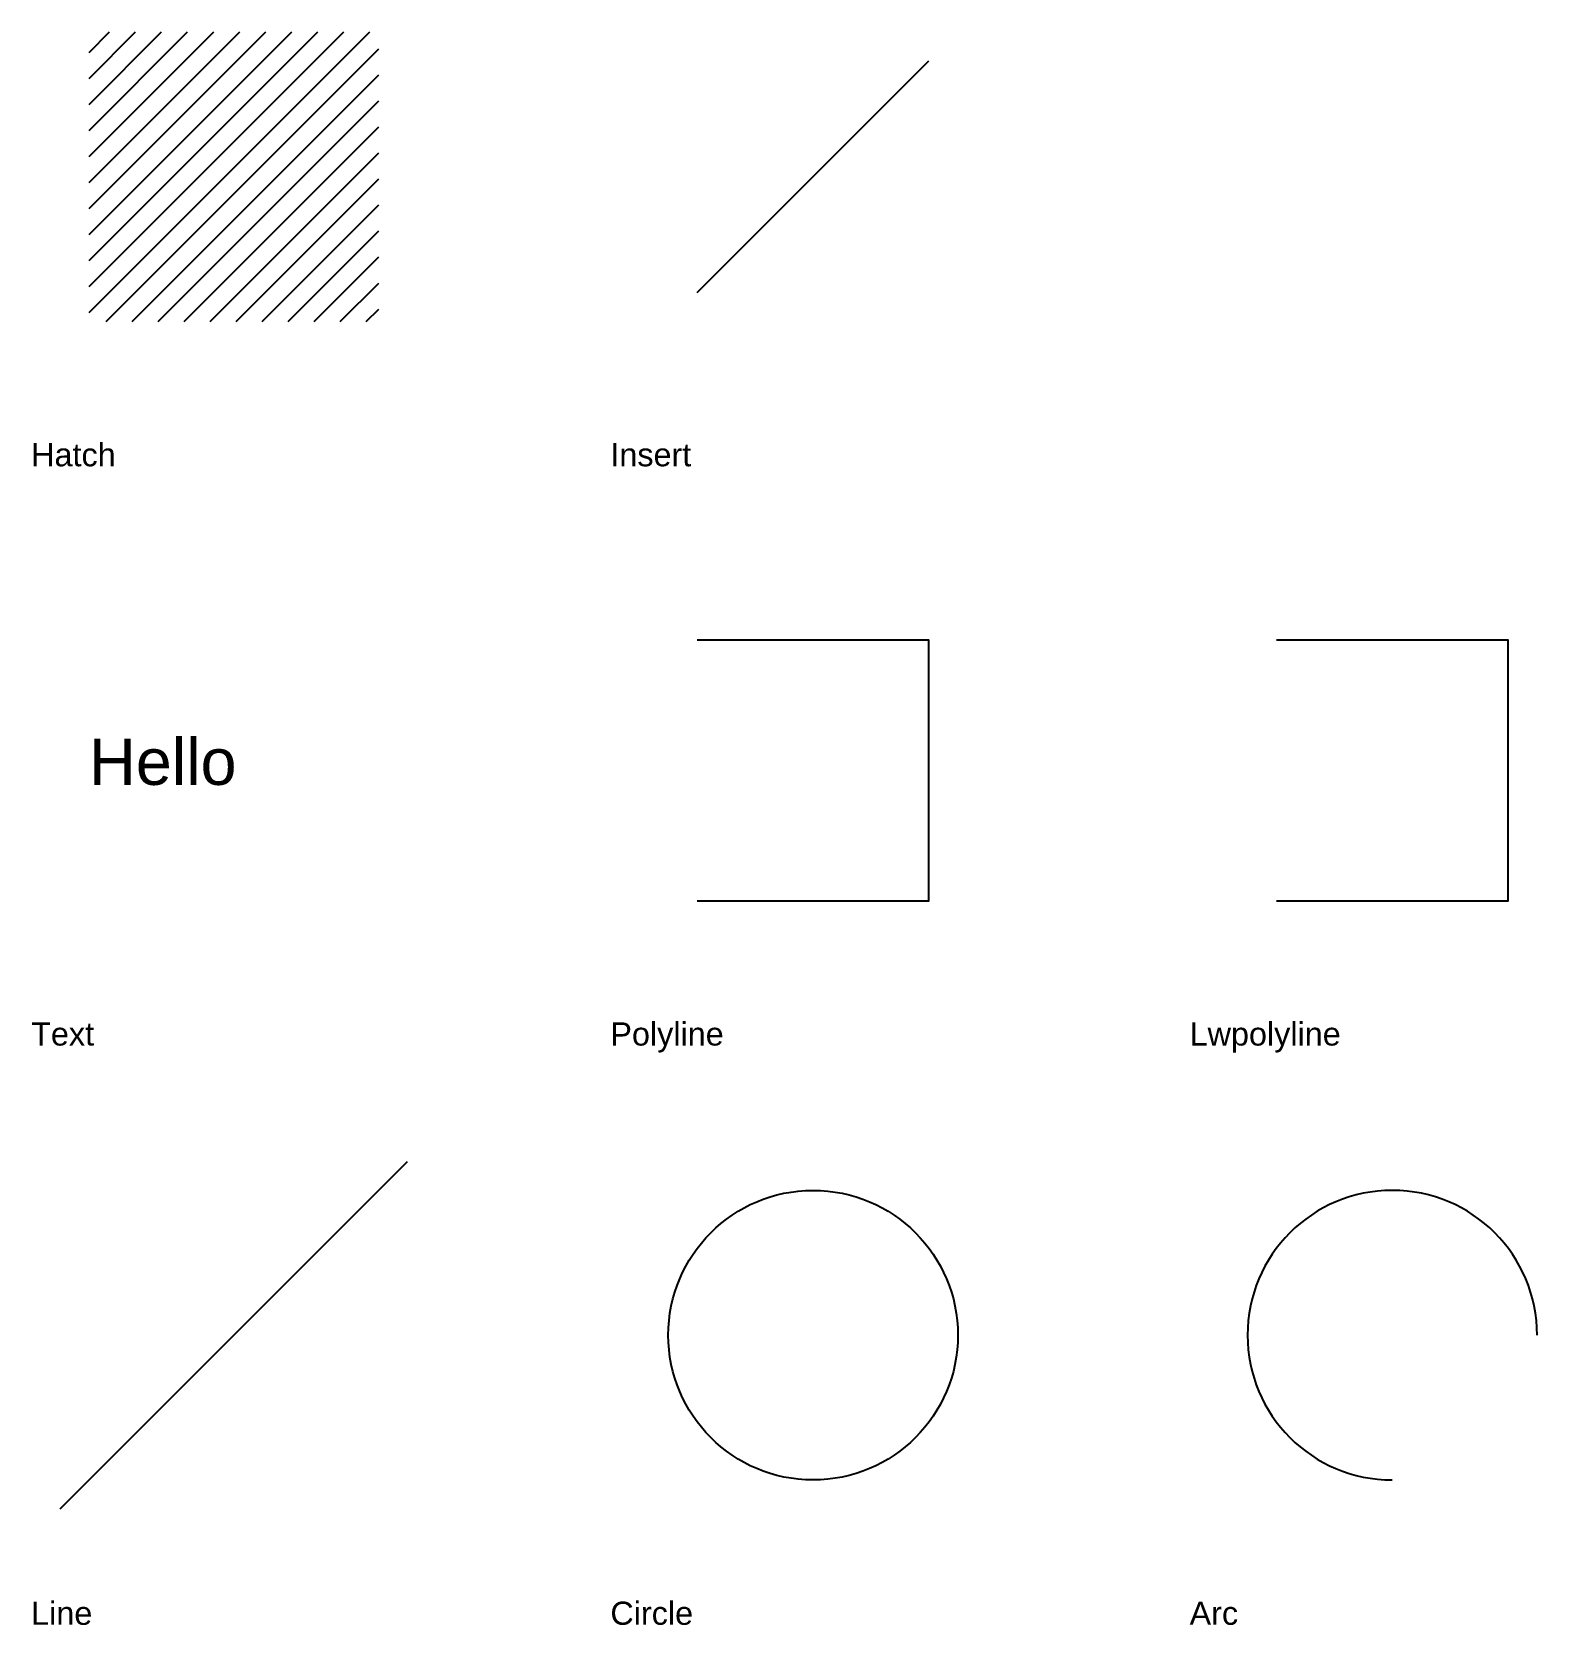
# Model space of a CAD drawing. Extents: x 15 to 275, y 5 to 280.
import ezdxf

# ---------------------------------------------------------------- set-up
doc = ezdxf.new("R2010")
doc.units = 0
doc.layers.get('0').update_dxf_attribs({"linetype": 'CONTINUOUS'})
for name, color, linetype in [('ARC_LAYER', 7, 'CONTINUOUS'), ('CIRCLE_LAYER', 7, 'CONTINUOUS'), ('HATCH_LAYER', 7, 'CONTINUOUS'), ('INSERT_LAYER', 7, 'CONTINUOUS'), ('LINE_LAYER', 7, 'CONTINUOUS'), ('LWPOLYLINE_LAYER', 7, 'CONTINUOUS'), ('POLYLINE_LAYER', 7, 'CONTINUOUS'), ('TEXT_LAYER', 7, 'CONTINUOUS')]:
    doc.layers.add(name, color=color, linetype=linetype)
doc.styles.get("Standard").update_dxf_attribs({"font": 'Arial'})

# ---------------------------------------------------------------- blocks, each defined once
blk = doc.blocks.new('TEST_BLOCK')
blk.add_line((0, 0), (40, 40))

msp = doc.modelspace()

# ---------------------------------------------------------------- hatches: boundary and pattern name
at = {"layer": 'HATCH_LAYER'}
h = msp.add_hatch(dxfattribs=at)
h.set_pattern_fill('ANSI31', color=256)
h.paths.add_polyline_path([(25, 230), (75, 230), (75, 280), (25, 280)])

# ---------------------------------------------------------------- linework, layer by layer
at = {"layer": 'ARC_LAYER'}
msp.add_arc((250, 55), 25, 0, 270, dxfattribs=at)
at = {"layer": 'CIRCLE_LAYER'}
msp.add_circle((150, 55), 25, dxfattribs=at)
at = {"layer": 'LINE_LAYER'}
msp.add_line((20, 25), (80, 85), dxfattribs=at)
at = {"layer": 'LWPOLYLINE_LAYER'}
msp.add_lwpolyline([(230, 130), (270, 130), (270, 175), (230, 175)], dxfattribs=at)
at = {"layer": 'POLYLINE_LAYER'}
msp.add_lwpolyline([(130, 130), (170, 130), (170, 175), (130, 175)], dxfattribs=at)

# ---------------------------------------------------------------- block references
at = {"layer": 'INSERT_LAYER'}
msp.add_blockref('TEST_BLOCK', (130, 235), dxfattribs=at)

# ---------------------------------------------------------------- texts
for s, p in [('Hatch', (15, 205)), ('Insert', (115, 205)), ('Text', (15, 105)), ('Polyline', (115, 105)), ('Lwpolyline', (215, 105)), ('Line', (15, 5)), ('Circle', (115, 5)), ('Arc', (215, 5))]:
    msp.add_text(s, height=4).set_placement(p)
at = {"layer": 'TEXT_LAYER'}
msp.add_text('Hello', height=8, dxfattribs=at).set_placement((25, 150))

doc.saveas('drawing.dxf')
